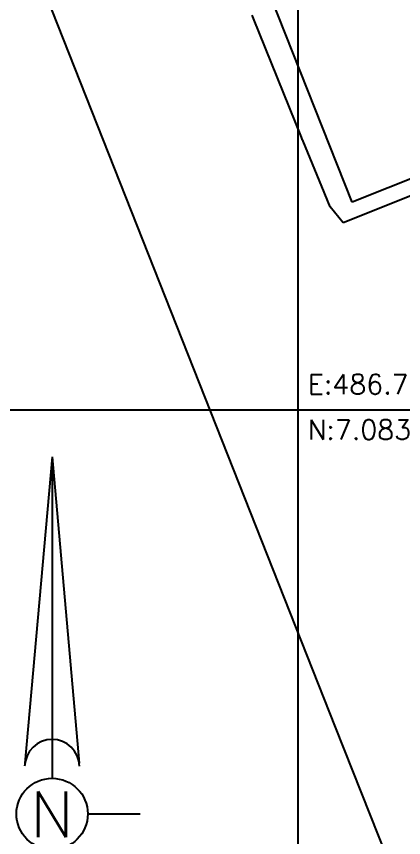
# Model space of a CAD drawing. Header units: metres. Extents: x 486561 to 486942, y 7083268 to 7083787.
# Drawn here: x 486722.9 to 486752.3, y 7083465.5 to 7083527.9 of the extents above; entities that cross this region are included whole.
import ezdxf

# ---------------------------------------------------------------- set-up
doc = ezdxf.new("R2010")
doc.units = ezdxf.units.M
for name, color, linetype in [('ALAMBRADA', 45, 'Continuous'), ('C-TINN-BNDY', 110, 'Continuous'), ('C-TOPO-FEAT', 94, 'Continuous'), ('grilla', 254, 'Continuous')]:
    doc.layers.add(name, color=color, linetype=linetype)
doc.styles.get("Standard").update_dxf_attribs({"font": 'simplex.shx'})

# ---------------------------------------------------------------- blocks, each defined once
blk = doc.blocks.new('*U47', base_point=(486700, 7083150))
at = {"layer": 'grilla', "linetype": 'ByBlock', "char_height": 1.5}
for s, insert, attachment_point in [('E:486.700,00', (486700.75, 7083150.75), 7), ('N:7.083.150,00', (486700.75, 7083149.25), 1)]:
    blk.add_mtext(s, dxfattribs=dict(at, insert=insert, attachment_point=attachment_point))

msp = doc.modelspace()

# ---------------------------------------------------------------- linework, layer by layer
at = {"color": 7}
for p, q in [((486725.581, 7083494.436, 0.111), (486723.516, 7083471.166, 0.111)), ((486725.581, 7083494.436, 0.111), (486727.645, 7083471.166, 0.111)), ((486725.581, 7083494.436, 0.111), (486725.581, 7083470.016, 0.111)), ((486728.29, 7083467.306, 0.111), (486732.271, 7083467.306, 0.111))]:
    msp.add_line(p, q, dxfattribs=at)
msp.add_circle((486725.581, 7083467.306, 0.111), 2.709, dxfattribs=at)
for centre, start, end in [((486725.602, 7083470.868, 0.111), 90.57229, 177.97774), ((486725.56, 7083470.868, 0.111), 2.02226, 89.42771)]:
    msp.add_arc(centre, 2.107, start, end, dxfattribs=at)
at = {"layer": 'ALAMBRADA', "color": 7}
for p, q in [((486723.753, 7083532.936, 78.78), (486747.073, 7083473.896, 78.78)), ((486747.073, 7083473.896, 78.78), (486797.753, 7083346.366, 78.78))]:
    msp.add_line(p, q, dxfattribs=at)
at = {"layer": 'C-TINN-BNDY', "color": 7, "linetype": 'Continuous', "lineweight": -3}
for p, q in [((486740.887, 7083527.754, 78.474), (486740.789, 7083528.015, 78.479)), ((486744.523, 7083518.738, 78.437), (486740.887, 7083527.754, 78.474)), ((486744.61, 7083518.522, 78.436), (486744.523, 7083518.738, 78.437)), ((486744.641, 7083518.444, 78.436), (486744.61, 7083518.522, 78.436)), ((486746.064, 7083514.992, 78.425), (486744.641, 7083518.444, 78.436)), ((486746.695, 7083513.438, 78.415), (486746.064, 7083514.992, 78.425)), ((486754.902, 7083515.101, -0.746), (486747.683, 7083512.242, -0.746)), ((486747.683, 7083512.242, -0.746), (486746.695, 7083513.438, 78.415))]:
    msp.add_line(p, q, dxfattribs=at)
at = {"layer": 'C-TOPO-FEAT', "color": 7, "linetype": 'Continuous', "lineweight": -3}
for p, q in [((486748.37, 7083513.808), (486729.223, 7083562.155)), ((486757.9, 7083517.583), (486748.37, 7083513.808))]:
    msp.add_line(p, q, dxfattribs=at)
at = {"layer": 'grilla', "color": 7}
for p, q in [((486744.253, 7083787.394), (486744.253, 7083267.816)), ((486561.451, 7083498.006), (486941.549, 7083498.006))]:
    msp.add_line(p, q, dxfattribs=at)

# ---------------------------------------------------------------- block references
at = {"layer": 'grilla'}
msp.add_blockref('*U47', (486744.253, 7083498.006), dxfattribs=at)

# ---------------------------------------------------------------- texts
at = {"color": 7}
msp.add_text('N', height=3.486, dxfattribs=at).set_placement((486723.935, 7083465.535, 0.111))

doc.saveas('drawing.dxf')
